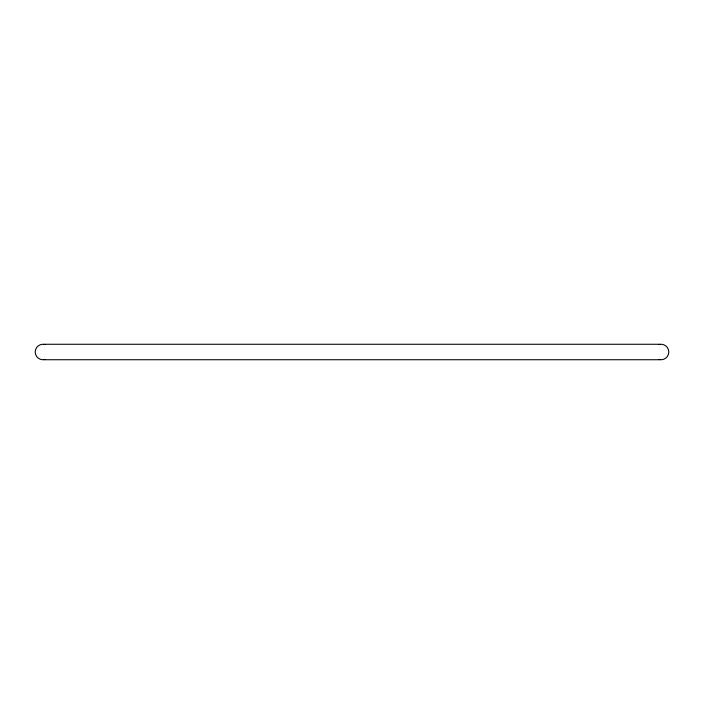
<?xml version="1.0" encoding="UTF-8"?>
<svg xmlns="http://www.w3.org/2000/svg" width="704" height="704" viewBox="0 0 704 704"><rect width="100%" height="100%" fill="white"/><g stroke="black" fill="none" stroke-linecap="round" stroke-linejoin="round"><path stroke-width="1.06" d="M43.806 344.274L660.194 344.274M43.806 359.726L660.194 359.726M44.924 359.462A7.726 7.726 0 0 1 35.2 352A7.726 7.726 0 0 1 44.924 344.538M659.076 344.538A7.726 7.726 0 0 1 668.8 352A7.726 7.726 0 0 1 659.076 359.462"/></g></svg>
